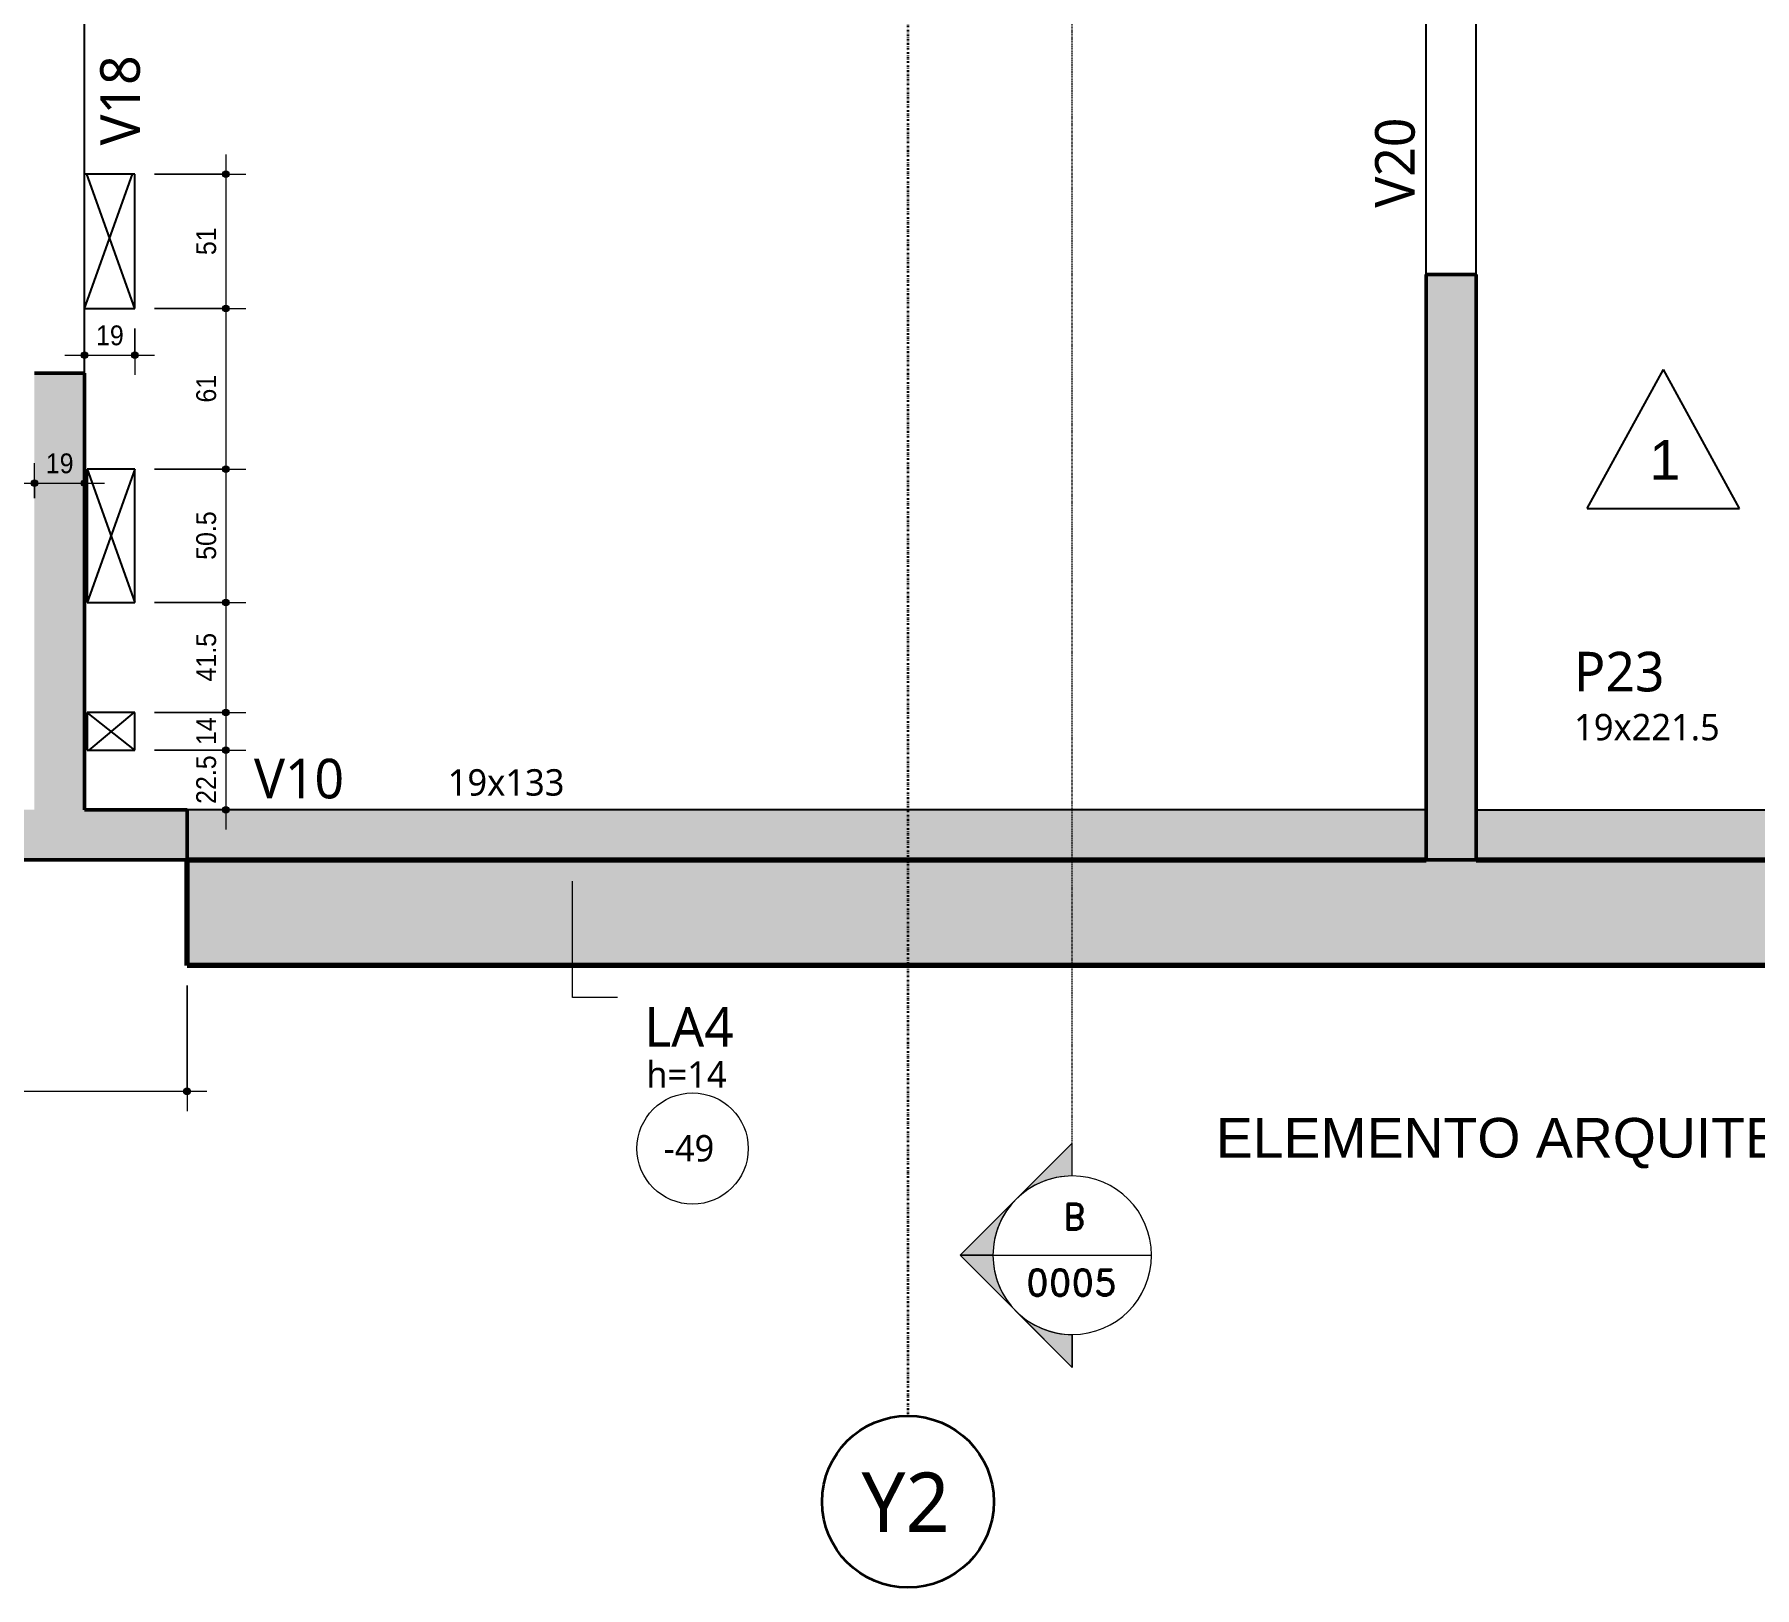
# Model space of a CAD drawing. Header units: centimetres. Extents: x -2198 to 42786, y -3196 to 88064.
# Drawn here: x -82 to 568, y -1191 to -604 of the extents above; entities that cross this region are included whole.
import ezdxf

# ---------------------------------------------------------------- set-up
doc = ezdxf.new("R2010")
doc.units = ezdxf.units.CM
doc.linetypes.add('Centro de 6 mm', pattern=[1.32, 0.6, -0.24, 0.24, -0.24])
doc.linetypes.add('Dash dot', pattern=[1.5875, 0.635, -0.47625, 0, -0.47625])
for name, color, linetype, lineweight in [('A-ANNO-DIMS', 7, 'Continuous', 9), ('A-ANNO-DIMS-50', 7, 'Continuous', 9), ('A-DETL-THIN', 7, 'Continuous', 25), ('A-FLOR', 7, 'Continuous', 25), ('A-FLOR-IDEN', 7, 'Continuous', 9), ('G-ANNO-SYMB', 7, 'Continuous', 9), ('G-ANNO-TEXT', 7, 'Continuous', 9), ('S-BEAM', 7, 'Continuous', 25), ('S-BEAM-IDEN', 7, 'Continuous', 9), ('S-COLS', 7, 'Continuous', 25), ('S-COLS-IDEN', 7, 'Continuous', 9), ('S-GRID', 7, 'Continuous', 9), ('S-GRID-IDEN', 7, 'Continuous', 9)]:
    doc.layers.add(name, color=color, linetype=linetype, lineweight=lineweight)
doc.layers.add('A-DETL', color=7, linetype='Continuous', lineweight=18, true_color=0x00a600)
doc.styles.add('Arial', font='arial.ttf', dxfattribs={"height": 15})
doc.styles.add('Arial_2', font='arial.ttf', dxfattribs={"width": 0.9, "height": 7.5})
doc.styles.add('Gadugi', font='gadugi.ttf', dxfattribs={"height": 15})
doc.styles.add('Gadugi_1', font='gadugi.ttf', dxfattribs={"height": 10})
doc.styles.add('Gadugi_4', font='gadugi.ttf', dxfattribs={"height": 22.5})
doc.styles.add('RomanD', font='romand__.ttf', dxfattribs={"height": 10})
doc.dimstyles.new('PED_1_5mm_ESQ', dxfattribs={"dimscale": 30.48, "dimtxt": 7.651945, "dimasz": 0.328084, "dimexe": 0.246063, "dimexo": 0.246063, "dimgap": 0.049213, "dimtad": 1, "dimdec": 1, "dimrnd": 0.5, "dimdsep": 46, "dimtxsty": 'Arial_2', "dimblk1": 'DOTSMALL', "dimblk2": 'DOTSMALL', "dimsah": 1, "dimcen": 0.09, "dimdle": 0.246063, "dimazin": 0, "dimtfac": 1, "dimtdec": 4, "dimtix": 1, "dimtmove": 0, "dimatfit": 3, "dimfxl": 1, "dimtvp": 1, "dimtolj": 1, "dimtzin": 0, "dimarcsym": 2})

# ---------------------------------------------------------------- blocks, each defined once
blk = doc.blocks.new('Corte - M_Cabeça do corte - Preenchida-2060824-PL E 001 - FORMA DO PAVIMENTO TIPO 1')
at = {"layer": 'G-ANNO-SYMB'}
h = blk.add_hatch(color=256, dxfattribs=at)
edge = h.paths.add_edge_path(flags=0)
edge.add_line((-0.6, 0.849), (-0.6, 0.6))
edge.add_arc((-0.6, 0), 0.6, 90, 135)
edge.add_line((-1.024, 0.424), (-0.6, 0.849))
h = blk.add_hatch(color=256, dxfattribs=at)
edge = h.paths.add_edge_path(flags=0)
edge.add_line((-0.6, 0.849), (-0.176, 0.424))
edge.add_arc((-0.6, 0), 0.6, 45, 90)
edge.add_line((-0.6, 0.6), (-0.6, 0.849))
h = blk.add_hatch(color=256, dxfattribs=at)
edge = h.paths.add_edge_path(flags=0)
edge.add_line((-1.449, 0), (-1.024, 0.424))
edge.add_arc((-0.6, 0), 0.6, 135, 180)
edge.add_line((-1.2, 0), (-1.449, 0))
h = blk.add_hatch(color=256, dxfattribs=at)
edge = h.paths.add_edge_path(flags=0)
edge.add_line((0.249, 0), (0, 0))
edge.add_arc((-0.6, 0), 0.6, 360, 405)
edge.add_line((-0.176, 0.424), (0.249, 0))
for p, q in [((-0.6, 0.849), (-1.449, 0)), ((-0.6, 0.849), (-1.024, 0.424)), ((-0.6, 0.849), (0.249, 0)), ((-0.6, 0.6), (-0.6, 0.849)), ((-0.6, 0.849), (-0.6, 0.6)), ((-0.176, 0.424), (-0.6, 0.849)), ((-1.024, 0.424), (-1.449, 0)), ((0.249, 0), (-0.176, 0.424)), ((-1.449, 0), (-1.2, 0)), ((0, 0), (0.249, 0)), ((-1.2, 0), (-1.449, 0)), ((0, 0), (0.249, 0))]:
    blk.add_line(p, q, dxfattribs=at)
for start, end in [(360, 180), (90, 135), (45, 90), (135, 180), (360, 45), (180, 360)]:
    blk.add_arc((-0.6, 0), 0.6, start, end, dxfattribs=at)
blk = doc.blocks.new('PED_TAG_LAJE_R03 - TÍTULO_ESPESSURA_REBAIXO-2582888-PL E 001 - FORMA DO PAVIMENTO TIPO 1')
at = {"layer": 'A-FLOR-IDEN'}
blk.add_circle((-0.108, -0.761), 0.421, dxfattribs=at)
blk = doc.blocks.new('Eixo - Y2-2173031-PL E 001 - FORMA DO PAVIMENTO TIPO 1')
at = {"layer": 'S-GRID-IDEN', "color": 40, "lineweight": 35, "true_color": 0xffc000}
blk.add_circle((0, 0), 0.65, dxfattribs=at)
blk = doc.blocks.new('DIMBLOCK55-PL E 001 - FORMA DO PAVIMENTO TIPO 1')
at = {"layer": 'A-ANNO-DIMS-50'}
h = blk.add_hatch(color=256, dxfattribs=at)
edge = h.paths.add_edge_path(flags=0)
edge.add_arc((-349.34, -773.38), 1.25, 0, 360)
h = blk.add_hatch(color=256, dxfattribs=at)
edge = h.paths.add_edge_path(flags=0)
edge.add_arc((-82.35, -773.38), 1.25, 0, 360)
for p, q in [((-349.34, -739.33), (-349.34, -780.88)), ((-349.34, -773.38), (-349.34, -739.33)), ((-82.35, -779.11), (-82.35, -765.88)), ((-349.34, -773.38), (-82.35, -773.38)), ((-82.35, -773.38), (-82.35, -779.11))]:
    blk.add_line(p, q, dxfattribs=at)
for centre in [(-349.34, -773.38), (-82.35, -773.38)]:
    blk.add_circle(centre, 1.25, dxfattribs=at)
at = {"layer": 'A-ANNO-DIMS-50', "color": 0, "insert": (-223.61, -762.14), "char_height": 7.5, "width": 18.6472, "attachment_point": 1, "line_spacing_factor": 0.941778, "style": 'Arial_2'}
blk.add_mtext('267', dxfattribs=at)
blk = doc.blocks.new('_DotSmall')
at = {"color": 0, "linetype": 'ByBlock', "const_width": 0.5}
blk.add_lwpolyline([(-0.0625, 0, 1), (0.0625, 0, 1)], format="xyb", close=True, dxfattribs=at)
blk = doc.blocks.new('DIMBLOCK56-PL E 001 - FORMA DO PAVIMENTO TIPO 1')
at = {"layer": 'A-ANNO-DIMS-50'}
h = blk.add_hatch(color=256, dxfattribs=at)
edge = h.paths.add_edge_path(flags=0)
edge.add_arc((-82.35, -773.38), 1.25, 0, 360)
h = blk.add_hatch(color=256, dxfattribs=at)
edge = h.paths.add_edge_path(flags=0)
edge.add_arc((-63.35, -773.38), 1.25, 0, 360)
for p, q in [((-82.35, -779.11), (-82.35, -765.88)), ((-63.35, -779.11), (-63.35, -765.88)), ((-82.35, -773.38), (-55.85, -773.38)), ((-82.35, -773.38), (-82.35, -779.11)), ((-63.35, -773.38), (-63.35, -779.11))]:
    blk.add_line(p, q, dxfattribs=at)
for centre in [(-82.35, -773.38), (-63.35, -773.38)]:
    blk.add_circle(centre, 1.25, dxfattribs=at)
at = {"layer": 'A-ANNO-DIMS-50', "color": 0, "insert": (-78.03, -762.14), "char_height": 7.5, "width": 12.4315, "attachment_point": 1, "line_spacing_factor": 0.941778, "style": 'Arial_2'}
blk.add_mtext('19', dxfattribs=at)
blk = doc.blocks.new('DIMBLOCK79-PL E 001 - FORMA DO PAVIMENTO TIPO 1')
at = {"layer": 'A-ANNO-DIMS-50'}
h = blk.add_hatch(color=256, dxfattribs=at)
edge = h.paths.add_edge_path(flags=0)
edge.add_arc((-561.59, -1003.5), 1.25, 0, 360)
h = blk.add_hatch(color=256, dxfattribs=at)
edge = h.paths.add_edge_path(flags=0)
edge.add_arc((-24.6, -1003.5), 1.25, 0, 360)
for p, q in [((-561.59, -963.45), (-561.59, -1011)), ((-561.59, -1003.5), (-561.59, -963.45)), ((-24.6, -963.45), (-24.6, -1011)), ((-24.6, -1003.5), (-24.6, -963.45)), ((-569.09, -1003.5), (-17.1, -1003.5))]:
    blk.add_line(p, q, dxfattribs=at)
for centre in [(-561.59, -1003.5), (-24.6, -1003.5)]:
    blk.add_circle(centre, 1.25, dxfattribs=at)
at = {"layer": 'A-ANNO-DIMS-50', "color": 0, "insert": (-300.87, -992.26), "char_height": 7.5, "width": 18.6472, "attachment_point": 1, "line_spacing_factor": 0.941778, "style": 'Arial_2'}
blk.add_mtext('537', dxfattribs=at)
blk = doc.blocks.new('DIMBLOCK208-PL E 001 - FORMA DO PAVIMENTO TIPO 1')
at = {"layer": 'A-ANNO-DIMS-50'}
h = blk.add_hatch(color=256, dxfattribs=at)
edge = h.paths.add_edge_path(flags=0)
edge.add_arc((-9.88, -656.52), 1.25, 0, 360)
h = blk.add_hatch(color=256, dxfattribs=at)
edge = h.paths.add_edge_path(flags=0)
edge.add_arc((-9.88, -707.32), 1.25, 0, 360)
for p, q in [((-9.88, -649.02), (-9.88, -707.32)), ((-36.85, -656.52), (-2.38, -656.52)), ((-9.88, -656.52), (-36.85, -656.52)), ((-36.85, -707.32), (-2.38, -707.32)), ((-9.88, -707.32), (-36.85, -707.32))]:
    blk.add_line(p, q, dxfattribs=at)
for centre in [(-9.88, -656.52), (-9.88, -707.32)]:
    blk.add_circle(centre, 1.25, dxfattribs=at)
at = {"layer": 'A-ANNO-DIMS-50', "color": 0, "insert": (-21.12, -687.1), "char_height": 7.5, "width": 12.4315, "attachment_point": 1, "rotation": 90, "line_spacing_factor": 0.941778, "style": 'Arial_2'}
blk.add_mtext('51', dxfattribs=at)
blk = doc.blocks.new('DIMBLOCK209-PL E 001 - FORMA DO PAVIMENTO TIPO 1')
at = {"layer": 'A-ANNO-DIMS-50'}
h = blk.add_hatch(color=256, dxfattribs=at)
edge = h.paths.add_edge_path(flags=0)
edge.add_arc((-9.88, -707.32), 1.25, 0, 360)
h = blk.add_hatch(color=256, dxfattribs=at)
edge = h.paths.add_edge_path(flags=0)
edge.add_arc((-9.88, -768.13), 1.25, 0, 360)
for p, q in [((-36.85, -707.32), (-2.38, -707.32)), ((-9.88, -707.32), (-36.85, -707.32)), ((-9.88, -707.32), (-9.88, -768.13)), ((-36.85, -768.13), (-2.38, -768.13)), ((-9.88, -768.13), (-36.85, -768.13))]:
    blk.add_line(p, q, dxfattribs=at)
for centre in [(-9.88, -707.32), (-9.88, -768.13)]:
    blk.add_circle(centre, 1.25, dxfattribs=at)
at = {"layer": 'A-ANNO-DIMS-50', "color": 0, "insert": (-21.12, -742.9), "char_height": 7.5, "width": 12.4315, "attachment_point": 1, "rotation": 90, "line_spacing_factor": 0.941778, "style": 'Arial_2'}
blk.add_mtext('61', dxfattribs=at)
blk = doc.blocks.new('DIMBLOCK210-PL E 001 - FORMA DO PAVIMENTO TIPO 1')
at = {"layer": 'A-ANNO-DIMS-50'}
h = blk.add_hatch(color=256, dxfattribs=at)
edge = h.paths.add_edge_path(flags=0)
edge.add_arc((-9.88, -768.13), 1.25, 0, 360)
h = blk.add_hatch(color=256, dxfattribs=at)
edge = h.paths.add_edge_path(flags=0)
edge.add_arc((-9.88, -818.55), 1.25, 0, 360)
for p, q in [((-36.85, -768.13), (-2.38, -768.13)), ((-9.88, -768.13), (-36.85, -768.13)), ((-9.88, -768.13), (-9.88, -818.55)), ((-36.85, -818.55), (-2.38, -818.55)), ((-9.88, -818.55), (-36.85, -818.55))]:
    blk.add_line(p, q, dxfattribs=at)
for centre in [(-9.88, -768.13), (-9.88, -818.55)]:
    blk.add_circle(centre, 1.25, dxfattribs=at)
at = {"layer": 'A-ANNO-DIMS-50', "color": 0, "insert": (-21.12, -802.4), "char_height": 7.5, "width": 21.7551, "attachment_point": 1, "rotation": 90, "line_spacing_factor": 0.941778, "style": 'Arial_2'}
blk.add_mtext('50.5', dxfattribs=at)
blk = doc.blocks.new('DIMBLOCK211-PL E 001 - FORMA DO PAVIMENTO TIPO 1')
at = {"layer": 'A-ANNO-DIMS-50'}
h = blk.add_hatch(color=256, dxfattribs=at)
edge = h.paths.add_edge_path(flags=0)
edge.add_arc((-9.88, -818.55), 1.25, 0, 360)
h = blk.add_hatch(color=256, dxfattribs=at)
edge = h.paths.add_edge_path(flags=0)
edge.add_arc((-9.88, -860.17), 1.25, 0, 360)
for p, q in [((-36.85, -818.55), (-2.38, -818.55)), ((-9.88, -818.55), (-36.85, -818.55)), ((-9.88, -818.55), (-9.88, -860.17)), ((-36.85, -860.17), (-2.38, -860.17)), ((-9.88, -860.17), (-36.85, -860.17))]:
    blk.add_line(p, q, dxfattribs=at)
for centre in [(-9.88, -818.55), (-9.88, -860.17)]:
    blk.add_circle(centre, 1.25, dxfattribs=at)
at = {"layer": 'A-ANNO-DIMS-50', "color": 0, "insert": (-21.12, -848.42), "char_height": 7.5, "width": 21.7551, "attachment_point": 1, "rotation": 90, "line_spacing_factor": 0.941778, "style": 'Arial_2'}
blk.add_mtext('41.5', dxfattribs=at)
blk = doc.blocks.new('DIMBLOCK212-PL E 001 - FORMA DO PAVIMENTO TIPO 1')
at = {"layer": 'A-ANNO-DIMS-50'}
h = blk.add_hatch(color=256, dxfattribs=at)
edge = h.paths.add_edge_path(flags=0)
edge.add_arc((-9.88, -860.17), 1.25, 0, 360)
h = blk.add_hatch(color=256, dxfattribs=at)
edge = h.paths.add_edge_path(flags=0)
edge.add_arc((-9.88, -874.38), 1.25, 0, 360)
for p, q in [((-36.85, -860.17), (-2.38, -860.17)), ((-9.88, -860.17), (-36.85, -860.17)), ((-9.88, -860.17), (-9.88, -874.38)), ((-36.85, -874.38), (-2.38, -874.38)), ((-9.88, -874.38), (-36.85, -874.38))]:
    blk.add_line(p, q, dxfattribs=at)
for centre in [(-9.88, -860.17), (-9.88, -874.38)]:
    blk.add_circle(centre, 1.25, dxfattribs=at)
at = {"layer": 'A-ANNO-DIMS-50', "color": 0, "insert": (-21.12, -872.46), "char_height": 7.5, "width": 12.4315, "attachment_point": 1, "rotation": 90, "line_spacing_factor": 0.941778, "style": 'Arial_2'}
blk.add_mtext('14', dxfattribs=at)
blk = doc.blocks.new('DIMBLOCK213-PL E 001 - FORMA DO PAVIMENTO TIPO 1')
at = {"layer": 'A-ANNO-DIMS-50'}
h = blk.add_hatch(color=256, dxfattribs=at)
edge = h.paths.add_edge_path(flags=0)
edge.add_arc((-9.88, -874.38), 1.25, 0, 360)
h = blk.add_hatch(color=256, dxfattribs=at)
edge = h.paths.add_edge_path(flags=0)
edge.add_arc((-9.88, -896.95), 1.25, 0, 360)
for p, q in [((-36.85, -874.38), (-2.38, -874.38)), ((-9.88, -874.38), (-36.85, -874.38)), ((-9.88, -874.38), (-9.88, -904.45)), ((-17.1, -896.95), (-2.38, -896.95)), ((-9.88, -896.95), (-17.1, -896.95))]:
    blk.add_line(p, q, dxfattribs=at)
for centre in [(-9.88, -874.38), (-9.88, -896.95)]:
    blk.add_circle(centre, 1.25, dxfattribs=at)
at = {"layer": 'A-ANNO-DIMS-50', "color": 0, "insert": (-21.12, -894.73), "char_height": 7.5, "width": 21.7551, "attachment_point": 1, "rotation": 90, "line_spacing_factor": 0.941778, "style": 'Arial_2'}
blk.add_mtext('22.5', dxfattribs=at)
blk = doc.blocks.new('DIMBLOCK214-PL E 001 - FORMA DO PAVIMENTO TIPO 1')
at = {"layer": 'A-ANNO-DIMS-50'}
h = blk.add_hatch(color=256, dxfattribs=at)
edge = h.paths.add_edge_path(flags=0)
edge.add_arc((-63.35, -724.94), 1.25, 0, 360)
h = blk.add_hatch(color=256, dxfattribs=at)
edge = h.paths.add_edge_path(flags=0)
edge.add_arc((-44.35, -724.94), 1.25, 0, 360)
for p, q in [((-44.35, -714.82), (-44.35, -732.44)), ((-44.35, -724.94), (-44.35, -714.82)), ((-63.35, -730.67), (-63.35, -717.44)), ((-70.85, -724.94), (-36.85, -724.94)), ((-63.35, -724.94), (-63.35, -730.67))]:
    blk.add_line(p, q, dxfattribs=at)
for centre in [(-63.35, -724.94), (-44.35, -724.94)]:
    blk.add_circle(centre, 1.25, dxfattribs=at)
at = {"layer": 'A-ANNO-DIMS-50', "color": 0, "insert": (-59.03, -713.71), "char_height": 7.5, "width": 12.4315, "attachment_point": 1, "line_spacing_factor": 0.941778, "style": 'Arial_2'}
blk.add_mtext('19', dxfattribs=at)

msp = doc.modelspace()

# ---------------------------------------------------------------- hatches: boundary and pattern name
at = {"layer": 'A-FLOR', "true_color": 0xa7d7e1}
msp.add_hatch(color=9, dxfattribs=at).paths.add_polyline_path([(444.15, -955.95), (950.15, -955.95), (950.15, -915.95), (-24.6, -915.95), (-24.6, -955.95)], flags=0)
at = {"layer": 'S-BEAM', "true_color": 0xccffcc}
for points in [[(444.15, -915.95), (444.15, -896.95), (-24.6, -896.95), (-24.6, -915.95)], [(931.9, -915.95), (931.9, -896.95), (463.15, -896.95), (463.15, -915.95), (644.23, -915.95)]]:
    msp.add_hatch(color=254, dxfattribs=at).paths.add_polyline_path(points, flags=0)
at = {"layer": 'S-COLS', "true_color": 0x808080}
for points in [[(463.15, -915.95), (463.15, -694.48), (444.15, -694.48), (444.15, -915.95)], [(-561.59, -915.95), (-24.6, -915.95), (-24.6, -896.95), (-63.35, -896.95), (-63.35, -731.83), (-82.35, -731.83), (-82.35, -896.95), (-503.86, -896.95), (-503.86, -731.83), (-522.86, -731.83), (-522.86, -896.95), (-561.59, -896.95)]]:
    msp.add_hatch(color=8, dxfattribs=at).paths.add_polyline_path(points, flags=0)

# ---------------------------------------------------------------- linework, layer by layer
at = {"layer": 'A-DETL', "color": 7}
for p, q in [((121.29, -967.95), (121.29, -923.95)), ((138.29, -967.95), (121.29, -967.95))]:
    msp.add_line(p, q, dxfattribs=at)
at = {"layer": 'A-DETL-THIN'}
for p, q in [((-63.35, -707.32), (-45.21, -656.52)), ((-44.35, -707.32), (-62.49, -656.52)), ((-44.35, -768.13), (-62.35, -818.55)), ((-62.35, -768.13), (-44.35, -818.55)), ((-44.35, -874.38), (-62.35, -860.17)), ((-61.58, -874.38), (-44.64, -860.17))]:
    msp.add_line(p, q, dxfattribs=at)
at = {"layer": 'A-DETL-THIN', "color": 1, "true_color": 0xff0000}
for p, q in [((505.17, -783), (533.97, -730.37)), ((562.78, -783), (533.97, -730.37)), ((505.17, -783), (562.78, -783))]:
    msp.add_line(p, q, dxfattribs=at)
at = {"layer": 'A-FLOR'}
for p, q in [((-44.35, -656.52), (-63.35, -656.52)), ((-44.35, -707.32), (-44.35, -656.52)), ((-63.35, -707.32), (-44.35, -707.32)), ((-62.35, -768.13), (-62.35, -818.55)), ((-44.35, -768.13), (-62.35, -768.13)), ((-44.35, -818.55), (-44.35, -768.13)), ((-62.35, -818.55), (-44.35, -818.55)), ((-44.35, -860.17), (-62.35, -860.17)), ((-62.35, -860.17), (-62.35, -874.38)), ((-44.35, -874.38), (-44.35, -860.17)), ((-62.35, -874.38), (-44.35, -874.38))]:
    msp.add_line(p, q, dxfattribs=at)
at = {"layer": 'A-FLOR', "color": 190, "lineweight": 70, "true_color": 0x8000ff}
for p, q in [((-24.6, -955.95), (-24.6, -915.95)), ((-24.6, -915.95), (444.15, -915.95)), ((463.15, -915.95), (931.9, -915.95)), ((950.15, -955.95), (-24.6, -955.95))]:
    msp.add_line(p, q, dxfattribs=at)
at = {"layer": 'G-ANNO-SYMB', "linetype": 'Centro de 6 mm'}
msp.add_line((310.31, -1035.53), (310.31, 860.19), dxfattribs=at)
at = {"layer": 'G-ANNO-SYMB'}
msp.add_line((280.31, -1065.53), (340.31, -1065.53), dxfattribs=at)
at = {"layer": 'S-BEAM'}
for p, q in [((444.15, -694.48), (444.15, -389.38)), ((463.15, -694.48), (463.15, -389.38)), ((-63.35, -731.83), (-63.35, -455.88)), ((444.15, -896.95), (-24.6, -896.95)), ((463.15, -896.95), (931.9, -896.95)), ((444.15, -915.95), (-24.6, -915.95)), ((463.15, -915.95), (931.9, -915.95))]:
    msp.add_line(p, q, dxfattribs=at)
at = {"layer": 'S-COLS', "lineweight": 50}
for p, q in [((444.15, -915.95), (444.15, -694.48)), ((444.15, -694.48), (463.15, -694.48)), ((463.15, -694.48), (463.15, -915.95)), ((-82.35, -731.83), (-63.35, -731.83)), ((-63.35, -731.83), (-63.35, -896.95)), ((-63.35, -896.95), (-24.6, -896.95)), ((-24.6, -896.95), (-24.6, -915.95)), ((-24.6, -915.95), (-561.59, -915.95)), ((463.15, -915.95), (444.15, -915.95))]:
    msp.add_line(p, q, dxfattribs=at)
at = {"layer": 'S-GRID', "color": 40, "linetype": 'Dash dot', "lineweight": 35, "true_color": 0xffc000}
msp.add_line((248.14, 994.48), (248.14, -1126.27), dxfattribs=at)

# ---------------------------------------------------------------- block references
at = {"layer": 'A-FLOR-IDEN', "xscale": 49.99999999999998, "yscale": 49.99999999999998, "zscale": 49.99999999999998}
msp.add_blockref('PED_TAG_LAJE_R03 - TÍTULO_ESPESSURA_REBAIXO-2582888-PL E 001 - FORMA DO PAVIMENTO TIPO 1', (172.07, -987.09), dxfattribs=at)
at = {"layer": 'G-ANNO-SYMB', "xscale": 49.99999999999998, "yscale": 49.99999999999998, "zscale": 49.99999999999998, "rotation": 90}
msp.add_blockref('Corte - M_Cabeça do corte - Preenchida-2060824-PL E 001 - FORMA DO PAVIMENTO TIPO 1', (310.31, -1035.53), dxfattribs=at)
at = {"layer": 'S-GRID-IDEN', "color": 40, "true_color": 0xffc000, "xscale": 49.99999999999998, "yscale": 49.99999999999998, "zscale": 49.99999999999998, "rotation": 180}
msp.add_blockref('Eixo - Y2-2173031-PL E 001 - FORMA DO PAVIMENTO TIPO 1', (248.14, -1158.77), dxfattribs=at)

# ---------------------------------------------------------------- texts
at = {"layer": 'A-FLOR-IDEN', "attachment_point": 1}
for s, insert, char_height, width, style in [('LA4', (148.36, -971.65), 15, 42.4894, 'Gadugi'), ('h=14', (149.14, -992.13), 10, 39.6835, 'Gadugi_1'), ('-49', (155.76, -1020.04), 10, 25.2532, 'Gadugi_1')]:
    msp.add_mtext(s, dxfattribs=dict(at, insert=insert, char_height=char_height, width=width, style=style))
at = {"layer": 'G-ANNO-SYMB', "char_height": 10, "attachment_point": 1, "style": 'RomanD'}
for s, insert, width in [('B', (306.75, -1045.9), 11.2236), ('0005', (292.85, -1070.85), 44.8945)]:
    msp.add_mtext(s, dxfattribs=dict(at, insert=insert, width=width))
at = {"layer": 'G-ANNO-TEXT', "color": 1, "true_color": 0xff0000, "insert": (528.7, -757.11), "char_height": 15, "width": 14.4304, "attachment_point": 1, "style": 'Arial'}
msp.add_mtext('1', dxfattribs=at)
at = {"layer": 'G-ANNO-TEXT', "insert": (364.63, -1013.57), "char_height": 15, "width": 577.215, "attachment_point": 1, "style": 'Arial'}
msp.add_mtext('ELEMENTO ARQUITETÔNICO (VER VARIANTE)', dxfattribs=at)
at = {"layer": 'S-BEAM-IDEN', "char_height": 15, "width": 44.0928, "attachment_point": 1, "rotation": 90, "style": 'Gadugi'}
for s, insert in [('V18', (-57.45, -645.59)), ('V20', (424.88, -669.15))]:
    msp.add_mtext(s, dxfattribs=dict(at, insert=insert))
at = {"layer": 'S-BEAM-IDEN', "attachment_point": 1}
for s, insert, char_height, width, style in [('V10', (0.73, -877.68), 15, 44.0928, 'Gadugi'), ('19x133', (74.03, -881.61), 10, 54.1139, 'Gadugi_1')]:
    msp.add_mtext(s, dxfattribs=dict(at, insert=insert, char_height=char_height, width=width, style=style))
at = {"layer": 'S-COLS-IDEN', "attachment_point": 1}
for s, insert, char_height, width, style in [('P23', (500.18, -837.19), 15, 42.4894, 'Gadugi'), ('19x221.5', (500.18, -860.68), 10, 66.9409, 'Gadugi_1')]:
    msp.add_mtext(s, dxfattribs=dict(at, insert=insert, char_height=char_height, width=width, style=style))
at = {"layer": 'S-GRID-IDEN', "color": 40, "true_color": 0xffc000, "insert": (230.62, -1147.72), "char_height": 22.5, "width": 42.0886, "attachment_point": 1, "style": 'Gadugi_4'}
msp.add_mtext('Y2', dxfattribs=at)

# ---------------------------------------------------------------- dimensions: what is measured, and where the dimension line sits
at = {"layer": 'A-ANNO-DIMS'}
for base, p1, p2, override, picture, middle in [((-9.88, -707.32), (-44.35, -656.52), (-44.35, -707.32), {"dimpost": '<>', "dimfxl": 50.803011}, 'DIMBLOCK208-PL E 001 - FORMA DO PAVIMENTO TIPO 1', (-15.21, -681.92)), ((-9.88, -768.13), (-44.35, -707.32), (-44.35, -768.13), {"dimpost": '<>', "dimfxl": 60.808274}, 'DIMBLOCK209-PL E 001 - FORMA DO PAVIMENTO TIPO 1', (-15.21, -737.73)), ((-9.88, -818.55), (-44.35, -768.13), (-44.35, -818.55), {"dimpost": '<>', "dimfxl": 50.416344}, 'DIMBLOCK210-PL E 001 - FORMA DO PAVIMENTO TIPO 1', (-15.21, -793.34)), ((-9.88, -860.17), (-44.35, -818.55), (-44.35, -860.17), {"dimpost": '<>', "dimfxl": 41.628475}, 'DIMBLOCK211-PL E 001 - FORMA DO PAVIMENTO TIPO 1', (-15.21, -839.36)), ((-9.88, -874.38), (-44.35, -860.17), (-44.35, -874.38), {"dimpost": '<>', "dimfxl": 14.211011}, 'DIMBLOCK212-PL E 001 - FORMA DO PAVIMENTO TIPO 1', (-15.15, -867.28)), ((-9.88, -896.95), (-44.35, -874.38), (-24.6, -896.95), {"dimpost": '<>', "dimfxl": 29.986873}, 'DIMBLOCK213-PL E 001 - FORMA DO PAVIMENTO TIPO 1', (-15.21, -885.67))]:
    dim = msp.add_linear_dim(base=base, p1=p1, p2=p2, angle=90, dimstyle='PED_1_5mm_ESQ', override=override, dxfattribs=at)
    dim.commit()
    dim.dimension.update_dxf_attribs({"geometry": picture, "text_midpoint": middle})
for base, p1, p2, override, picture, middle in [((-44.35, -724.94), (-63.35, -723.17), (-44.35, -707.32), {"dimpost": '<>', "dimfxl": 24.742949}, 'DIMBLOCK214-PL E 001 - FORMA DO PAVIMENTO TIPO 1', (-53.85, -719.61)), ((-82.35, -773.38), (-349.34, -731.83), (-82.35, -771.61), {"dimpost": '<>', "dimfxl": 269.939941}, 'DIMBLOCK55-PL E 001 - FORMA DO PAVIMENTO TIPO 1', (-215.84, -768.05)), ((-63.35, -773.38), (-82.35, -771.61), (-63.35, -771.61), {"dimpost": '<>', "dimfxl": 19}, 'DIMBLOCK56-PL E 001 - FORMA DO PAVIMENTO TIPO 1', (-72.85, -768.05)), ((-24.6, -1003.5), (-561.59, -955.95), (-24.6, -955.95), {"dimpost": '<>', "dimfxl": 536.989941}, 'DIMBLOCK79-PL E 001 - FORMA DO PAVIMENTO TIPO 1', (-293.1, -998.16))]:
    dim = msp.add_linear_dim(base=base, p1=p1, p2=p2, dimstyle='PED_1_5mm_ESQ', override=override, dxfattribs=at)
    dim.commit()
    dim.dimension.update_dxf_attribs({"geometry": picture, "text_midpoint": middle})

doc.saveas('drawing.dxf')
